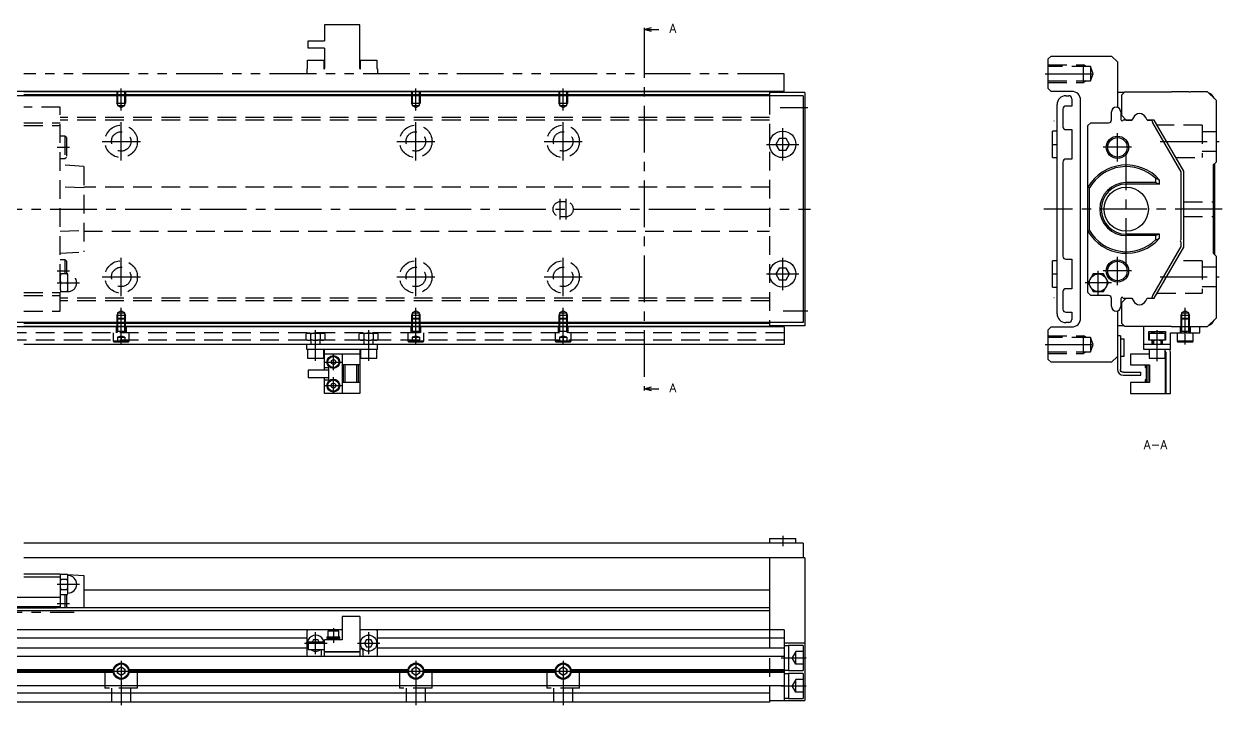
# Model space of a CAD drawing. Extents: x -4 to 927, y -8 to 240.
# Drawn here: x 520.3 to 926.9, y 9 to 240.3 of the extents above; entities that cross this region are included whole.
import ezdxf

# ---------------------------------------------------------------- set-up
doc = ezdxf.new("R2010")
doc.units = 0
doc.header["$LTSCALE"] = 0.5
for name, pattern in [('CENTER', [50.8, 31.75, -6.35, 6.35, -6.35]), ('DASHED', [19.05, 12.7, -6.35]), ('PHANTOM', [63.5, 31.75, -6.35, 6.35, -6.35, 6.35, -6.35])]:
    doc.linetypes.add(name, pattern=pattern)
for name, color, linetype in [('MSM_CENTER', 1, 'CENTER'), ('MSM_CONTINUOUS', 7, 'CONTINUOUS'), ('MSM_DASHED', 4, 'DASHED'), ('MSM_IMAGINARY', 6, 'PHANTOM'), ('MSM_NARROW', 5, 'CONTINUOUS'), ('MSM_PART_NUMBER', 7, 'CONTINUOUS')]:
    doc.layers.add(name, color=color, linetype=linetype)
doc.styles.get("Standard").update_dxf_attribs({"font": 'txt.shx', "height": 3, "bigfont": 'bigfont.shx'})

msp = doc.modelspace()

# ---------------------------------------------------------------- linework, layer by layer
at = {"layer": 'MSM_CENTER'}
for p, q in [((730.77, 237.89), (730.77, 116.86)), ((866.92, 223.38), (884.14, 223.38)), ((553.3, 210.87), (553.3, 218.38)), ((653.3, 210.87), (653.3, 218.38)), ((703.3, 210.87), (703.3, 218.38)), ((776.98, 211.88), (786.3, 211.88)), ((553.3, 193.88), (553.3, 206.88)), ((653.3, 193.88), (653.3, 206.88)), ((703.3, 193.88), (703.3, 206.88)), ((777.8, 193.88), (777.8, 204.88)), ((869.81, 207.38), (869.92, 207.38)), ((546.8, 200.38), (559.8, 200.38)), ((646.8, 200.38), (659.8, 200.38)), ((696.8, 200.38), (709.8, 200.38)), ((772.3, 199.38), (783.3, 199.38)), ((869.42, 199.38), (870.92, 199.38)), ((891.42, 193.58), (891.42, 203.18)), ((905.95, 200.38), (925.92, 200.38)), ((531.6, 198.38), (535.7, 198.38)), ((896.22, 198.38), (886.62, 198.38)), ((894.42, 158.48), (894.42, 196.28)), ((702.3, 173.88), (702.3, 180.88)), ((704.3, 173.88), (704.3, 180.88)), ((-4.2, 177.38), (787.3, 177.38)), ((926.92, 177.38), (866.42, 177.38)), ((553.3, 147.88), (553.3, 160.88)), ((653.3, 147.88), (653.3, 160.88)), ((703.3, 147.88), (703.3, 160.88)), ((777.8, 149.88), (777.8, 160.88)), ((891.42, 151.58), (891.42, 161.18)), ((531.6, 156.38), (535.7, 156.38)), ((772.3, 155.38), (783.3, 155.38)), ((869.42, 155.38), (870.92, 155.38)), ((884.92, 148.38), (884.92, 156.38)), ((896.22, 156.38), (886.62, 156.38)), ((531.6, 152.38), (539.2, 152.38)), ((546.8, 154.38), (559.8, 154.38)), ((646.8, 154.38), (659.8, 154.38)), ((696.8, 154.38), (709.8, 154.38)), ((889.38, 152.38), (880.46, 152.38)), ((905.95, 154.38), (925.92, 154.38)), ((869.81, 147.38), (869.92, 147.38)), ((553.3, 131.38), (553.3, 143.89)), ((653.3, 131.38), (653.3, 143.89)), ((703.3, 131.38), (703.3, 143.89)), ((777.98, 142.88), (786.3, 142.88)), ((914.41, 131.38), (914.41, 143.89)), ((619.3, 125.88), (619.3, 136.28)), ((637.3, 125.88), (637.3, 136.28)), ((904.92, 125.78), (904.92, 136.28)), ((866.92, 131.38), (884.14, 131.38)), ((625.3, 122.67), (625.3, 128.29)), ((622.49, 125.48), (628.11, 125.48)), ((625.3, 114.67), (625.3, 120.29)), ((622.49, 117.48), (628.11, 117.48)), ((777.8, 66.5), (777.8, 63)), ((531.6, 50), (539.2, 50)), ((531.6, 43.5), (535.7, 43.5)), ((-4.2, 40.5), (537.3, 40.5)), ((619.3, 26.25), (619.3, 33.75)), ((625.3, 35.1), (625.3, 30.1)), ((637.3, 26.25), (637.3, 33.75)), ((615.55, 30), (623.19, 30)), ((633.55, 30), (641.05, 30)), ((777.3, 25), (785.8, 25)), ((549.42, 20.5), (557.18, 20.5)), ((553.3, 24), (553.3, 9)), ((649.42, 20.5), (657.18, 20.5)), ((653.3, 24), (653.3, 9)), ((699.42, 20.5), (707.18, 20.5)), ((703.3, 24), (703.3, 9)), ((777.3, 15.5), (785.8, 15.5))]:
    msp.add_line(p, q, dxfattribs=at)
at = {"layer": 'MSM_CONTINUOUS'}
for p, q in [((730.77, 238.39), (733.27, 239.06)), ((730.77, 238.89), (730.77, 237.89)), ((730.77, 238.39), (735.77, 238.39)), ((733.27, 237.72), (730.77, 238.39)), ((867.92, 228.38), (868.92, 229.38)), ((867.92, 218.38), (867.92, 228.38)), ((868.92, 229.38), (889.42, 229.38)), ((889.42, 229.38), (891.42, 227.38)), ((891.42, 227.38), (891.42, 211.91)), ((784.8, 215.88), (169.8, 215.88)), ((773.3, 217.38), (183.3, 217.38)), ((773.3, 217.18), (520.3, 217.18)), ((773.3, 216.18), (520.3, 216.18)), ((773.3, 217.38), (773.3, 215.88)), ((785.3, 216.98), (773.3, 216.98)), ((784.8, 215.88), (784.8, 138.88)), ((785.3, 216.98), (785.3, 137.78)), ((868.92, 217.38), (867.92, 218.38)), ((875.92, 217.38), (868.92, 217.38)), ((873.92, 215.88), (874.92, 215.88)), ((893.72, 216.98), (891.42, 216.98)), ((892.92, 216.18), (893.92, 217.18)), ((892.92, 209.13), (892.92, 216.18)), ((893.92, 217.18), (909.72, 217.18)), ((909.72, 217.18), (909.92, 217.38)), ((909.92, 217.38), (915.52, 217.38)), ((916.32, 217.38), (921.92, 217.38)), ((921.92, 217.38), (924.92, 214.38)), ((870.92, 141.88), (870.92, 212.88)), ((875.92, 212.38), (873.92, 212.38)), ((875.92, 214.88), (875.92, 212.38)), ((878.92, 140.38), (878.92, 214.38)), ((924.92, 214.38), (924.92, 193.38)), ((872.92, 211.38), (872.92, 205.38)), ((889.42, 207.73), (889.42, 210.43)), ((892.52, 210.43), (892.52, 208.13)), ((894.42, 207.63), (892.92, 209.13)), ((893.72, 207.68), (894.37, 207.68)), ((894.37, 207.68), (894.42, 207.63)), ((894.37, 207.68), (894.42, 207.63)), ((894.42, 207.63), (896.31, 207.63)), ((896.31, 207.63), (894.42, 207.63)), ((896.82, 208.52), (896.31, 207.63)), ((901.53, 207.63), (901.02, 208.52)), ((903.92, 207.63), (901.53, 207.63)), ((901.53, 207.63), (902.79, 207.63)), ((913.92, 190.3), (903.92, 207.63)), ((869.42, 194.88), (869.42, 203.88)), ((870.92, 203.88), (869.42, 203.88)), ((873.92, 204.38), (875.92, 204.38)), ((875.92, 204.38), (875.92, 194.38)), ((881.42, 205.73), (882.42, 206.73)), ((881.42, 149.03), (881.42, 205.73)), ((882.42, 206.73), (888.42, 206.73)), ((903.31, 206.88), (903.31, 206.68)), ((903.31, 206.68), (912.92, 190.04)), ((776.65, 201.38), (775.49, 199.38)), ((775.49, 199.38), (776.65, 197.38)), ((778.95, 201.38), (776.65, 201.38)), ((780.11, 199.38), (778.95, 201.38)), ((778.95, 197.38), (780.11, 199.38)), ((776.65, 197.38), (778.95, 197.38)), ((869.42, 194.88), (870.92, 194.88)), ((872.92, 193.38), (872.92, 161.38)), ((875.92, 194.38), (873.92, 194.38)), ((924.92, 193.38), (923.92, 192.38)), ((923.92, 192.38), (923.92, 162.38)), ((924.42, 161.88), (924.42, 192.88)), ((904.48, 186.38), (904.48, 187.74)), ((905.7, 185.88), (905.7, 187.26)), ((912.92, 190.04), (912.92, 167.03)), ((913.92, 164.45), (913.92, 190.3)), ((881.92, 184.61), (881.42, 184.86)), ((881.92, 170.14), (881.92, 184.61)), ((904.48, 186.38), (894.42, 186.38)), ((905.7, 185.88), (894.42, 185.88)), ((904.48, 186.38), (905.7, 185.88)), ((881.42, 169.89), (881.92, 170.14)), ((905.7, 168.88), (894.42, 168.88)), ((904.48, 168.38), (894.42, 168.38)), ((905.7, 168.88), (904.48, 168.38)), ((904.48, 167.01), (904.48, 168.38)), ((905.7, 167.49), (905.7, 168.88)), ((912.92, 164.71), (903.31, 148.08)), ((903.92, 147.13), (913.92, 164.45)), ((912.92, 166.23), (912.92, 164.71)), ((869.42, 150.88), (869.42, 159.88)), ((870.92, 159.88), (869.42, 159.88)), ((873.92, 160.38), (875.92, 160.38)), ((875.92, 160.38), (875.92, 150.38)), ((923.92, 162.38), (924.92, 161.38)), ((924.92, 161.38), (924.92, 140.38)), ((776.65, 157.38), (775.49, 155.38)), ((775.49, 155.38), (776.65, 153.38)), ((778.95, 157.38), (776.65, 157.38)), ((780.11, 155.38), (778.95, 157.38)), ((778.95, 153.38), (780.11, 155.38)), ((883.19, 155.38), (881.46, 152.38)), ((886.65, 155.38), (883.19, 155.38)), ((888.38, 152.38), (886.65, 155.38)), ((776.65, 153.38), (778.95, 153.38)), ((869.42, 150.88), (870.92, 150.88)), ((881.46, 152.38), (883.19, 149.38)), ((886.65, 149.38), (888.38, 152.38)), ((872.92, 149.38), (872.92, 143.38)), ((875.92, 150.38), (873.92, 150.38)), ((882.42, 148.03), (881.42, 149.03)), ((888.42, 148.03), (882.42, 148.03)), ((883.19, 149.38), (886.65, 149.38)), ((889.42, 144.33), (889.42, 147.03)), ((892.52, 146.63), (892.52, 144.33)), ((892.92, 145.63), (894.42, 147.13)), ((894.37, 147.08), (893.72, 147.08)), ((894.42, 147.13), (896.31, 147.13)), ((896.31, 147.13), (896.82, 146.23)), ((901.02, 146.23), (901.53, 147.13)), ((901.53, 147.13), (903.92, 147.13)), ((903.31, 148.08), (903.31, 147.88)), ((873.92, 142.38), (875.92, 142.38)), ((875.92, 142.38), (875.92, 139.88)), ((891.42, 142.84), (891.42, 127.38)), ((892.92, 138.58), (892.92, 145.63)), ((784.8, 138.88), (169.8, 138.88)), ((773.3, 138.58), (520.3, 138.58)), ((773.3, 138.88), (773.3, 137.38)), ((874.92, 138.88), (873.92, 138.88)), ((893.92, 137.58), (892.92, 138.58)), ((924.92, 140.38), (921.92, 137.38)), ((778.3, 137.38), (178.3, 137.38)), ((773.3, 137.58), (520.3, 137.58)), ((785.3, 137.78), (773.3, 137.78)), ((778.3, 137.38), (778.3, 131.38)), ((867.92, 136.38), (868.92, 137.38)), ((867.92, 126.38), (867.92, 136.38)), ((868.92, 137.38), (875.92, 137.38)), ((893.72, 137.78), (891.42, 137.78)), ((892.42, 134.38), (891.42, 134.38)), ((892.42, 134.38), (892.42, 122.98)), ((909.72, 137.58), (893.92, 137.58)), ((900.42, 129.78), (900.42, 137.38)), ((902.07, 135.88), (907.77, 135.88)), ((902.07, 132.88), (902.07, 135.88)), ((902.17, 135.28), (907.67, 135.28)), ((902.17, 135.28), (902.17, 132.88)), ((904.92, 133.12), (904.92, 135.03)), ((907.67, 132.88), (907.67, 135.28)), ((907.77, 135.88), (907.77, 132.88)), ((909.42, 129.78), (909.42, 135.38)), ((909.42, 135.38), (913.92, 135.38)), ((909.92, 137.38), (909.72, 137.58)), ((921.92, 137.38), (909.92, 137.38)), ((911.67, 135.38), (911.67, 132.68)), ((913.92, 135.38), (914.42, 135.88)), ((914.42, 135.88), (914.92, 135.38)), ((914.92, 135.38), (919.42, 135.38)), ((917.17, 132.68), (917.17, 135.38)), ((919.42, 135.38), (919.42, 137.38)), ((778.3, 131.38), (520.3, 131.38)), ((616.3, 129.78), (616.3, 131.38)), ((640.3, 129.78), (640.3, 131.38)), ((892.42, 133.38), (893.72, 133.38)), ((893.72, 127.38), (893.72, 133.38)), ((909.42, 131.38), (900.42, 131.38)), ((907.77, 132.88), (902.07, 132.88)), ((903.22, 131.38), (903.22, 132.88)), ((903.42, 132.88), (903.42, 131.38)), ((906.42, 131.38), (906.42, 132.88)), ((906.62, 132.88), (906.62, 131.38)), ((911.67, 132.68), (917.17, 132.68)), ((911.67, 132.68), (911.84, 132.38)), ((911.84, 132.38), (917, 132.38)), ((917, 132.38), (917.17, 132.68)), ((640.3, 129.78), (616.3, 129.78)), ((616.55, 129.78), (616.55, 126.78)), ((616.55, 126.78), (622.05, 126.78)), ((622.05, 126.78), (622.05, 129.78)), ((622.3, 122.73), (622.3, 129.64)), ((634.3, 128.18), (622.3, 128.18)), ((625.3, 126.34), (624.55, 125.91)), ((626.05, 125.91), (625.3, 126.34)), ((628.3, 128.18), (628.3, 114.78)), ((634.3, 129.64), (634.3, 114.78)), ((634.55, 129.78), (634.55, 126.78)), ((634.55, 126.78), (640.05, 126.78)), ((640.05, 126.78), (640.05, 129.78)), ((868.92, 125.38), (867.92, 126.38)), ((891.42, 127.38), (889.42, 125.38)), ((891.42, 127.38), (891.42, 122.98)), ((893.72, 127.38), (892.42, 127.38)), ((902.17, 128.18), (895.82, 128.18)), ((895.82, 128.18), (895.82, 124.48)), ((909.42, 129.78), (900.42, 129.78)), ((902.17, 129.78), (902.17, 126.78)), ((902.17, 126.78), (907.67, 126.78)), ((907.67, 126.78), (907.67, 129.78)), ((907.77, 128.18), (907.67, 128.18)), ((907.77, 114.78), (907.77, 128.18)), ((907.77, 128.13), (907.82, 128.13)), ((907.82, 128.78), (907.82, 114.78)), ((909.42, 114.78), (909.42, 128.78)), ((616.8, 122.73), (616.8, 120.23)), ((623.8, 122.73), (616.8, 122.73)), ((623.8, 123.48), (622.3, 123.48)), ((623.8, 119.48), (623.8, 123.48)), ((624.55, 125.91), (624.55, 125.04)), ((624.55, 125.04), (625.3, 124.61)), ((625.3, 124.61), (626.05, 125.04)), ((626.05, 125.91), (626.05, 125.04)), ((634.3, 124.48), (628.3, 124.48)), ((628.8, 118.48), (628.8, 124.48)), ((629.3, 118.48), (629.3, 124.48)), ((633.3, 118.48), (633.3, 124.48)), ((633.8, 118.48), (633.8, 124.48)), ((889.42, 125.38), (868.92, 125.38)), ((895.82, 124.48), (902.32, 124.48)), ((900.82, 124.48), (900.82, 123.58)), ((900.82, 123.58), (901.32, 123.58)), ((901.32, 118.48), (901.32, 124.48)), ((901.82, 118.48), (901.82, 124.48)), ((902.32, 124.48), (902.32, 118.48)), ((616.8, 120.23), (623.8, 120.23)), ((622.3, 114.78), (622.3, 120.23)), ((622.3, 119.48), (623.8, 119.48)), ((625.3, 118.34), (624.55, 117.91)), ((626.05, 117.91), (625.3, 118.34)), ((634.3, 118.48), (628.3, 118.48)), ((893.42, 121.98), (899.32, 121.98)), ((893.42, 120.98), (899.32, 120.98)), ((895.82, 118.48), (895.82, 114.78)), ((902.32, 118.48), (895.82, 118.48)), ((899.32, 120.98), (899.32, 121.98)), ((900.82, 119.38), (900.82, 118.48)), ((901.32, 119.38), (900.82, 119.38)), ((634.3, 114.78), (622.3, 114.78)), ((624.55, 117.91), (624.55, 117.04)), ((624.55, 117.04), (625.3, 116.61)), ((625.3, 116.61), (626.05, 117.04)), ((626.05, 117.91), (626.05, 117.04)), ((730.77, 116.36), (733.27, 117.03)), ((730.77, 116.86), (730.77, 115.86)), ((730.77, 116.36), (735.77, 116.36)), ((733.27, 115.69), (730.77, 116.36)), ((895.82, 114.78), (907.77, 114.78)), ((907.77, 114.83), (907.82, 114.83)), ((907.82, 114.78), (909.42, 114.78)), ((773.3, 65.5), (773.3, 64)), ((773.3, 65.5), (782.3, 65.5)), ((782.3, 64), (782.3, 65.5)), ((784.8, 64), (520.3, 64)), ((784.8, 64), (784.8, 59)), ((785.3, 59), (520.3, 59)), ((773.3, 59), (773.3, 34.5)), ((785.3, 59), (785.3, 10.5)), ((520.3, 53.5), (532.6, 53.5)), ((532.6, 53.5), (533.17, 53.46)), ((532.6, 53.5), (532.6, 42)), ((532.72, 53.46), (532.6, 53)), ((532.72, 53.46), (535.08, 53.46)), ((535.2, 53), (535.08, 53.46)), ((535.11, 53.34), (540.6, 53)), ((535.2, 47), (535.2, 53)), ((540.6, 53), (540.6, 42)), ((520.3, 52.5), (532.6, 52.5)), ((532.61, 52.41), (532.6, 52.6)), ((532.72, 51.73), (535.08, 51.73)), ((532.6, 45.5), (427, 45.5)), ((531.3, 45.5), (428.3, 45.5)), ((532.6, 47), (532.72, 46.54)), ((532.72, 48.27), (535.08, 48.27)), ((532.72, 46.54), (535.08, 46.54)), ((534.2, 46.54), (534.2, 42)), ((534.7, 46.54), (534.7, 42)), ((535.08, 46.54), (535.2, 47)), ((773.3, 48), (540.6, 48)), ((531.3, 42.4), (487.3, 42.4)), ((532.6, 42.4), (487.3, 42.4)), ((487.3, 42), (531.3, 42)), ((773.3, 42), (487.3, 42)), ((773.3, 41), (487.3, 41)), ((634.3, 39.1), (628.3, 39.1)), ((628.3, 39.1), (628.3, 31.1)), ((634.3, 39.1), (634.3, 25.5)), ((628.3, 34.5), (484.3, 34.5)), ((616.3, 34), (616.3, 26)), ((623.4, 34.1), (623.4, 32.1)), ((627.2, 34.1), (623.4, 34.1)), ((627.2, 32.1), (627.2, 34.1)), ((778.3, 34.5), (634.3, 34.5)), ((640.3, 26), (640.3, 34)), ((778.3, 34.5), (778.3, 10.5)), ((616.3, 31.7), (490.3, 31.7)), ((616.3, 30.3), (616.12, 30)), ((616.12, 30), (616.3, 29.7)), ((622.3, 30.35), (616.8, 30.35)), ((616.8, 30.35), (616.8, 27.85)), ((618.58, 31.25), (618.06, 30.35)), ((618.58, 31.25), (620.02, 31.25)), ((620.54, 30.35), (620.02, 31.25)), ((628.3, 31.1), (622.3, 31.1)), ((622.3, 25.5), (622.3, 31.1)), ((623.1, 32.1), (623.1, 31.6)), ((627.5, 32.1), (623.1, 32.1)), ((627.5, 31.6), (623.1, 31.6)), ((623.3, 31.6), (623.3, 31.1)), ((627.3, 31.1), (627.3, 31.6)), ((627.5, 31.6), (627.5, 32.1)), ((636.58, 31.25), (635.86, 30)), ((635.86, 30), (636.58, 28.75)), ((636.58, 31.25), (638.02, 31.25)), ((636.58, 28.75), (638.02, 28.75)), ((638.74, 30), (638.02, 31.25)), ((638.02, 28.75), (638.74, 30)), ((778.3, 31.7), (640.3, 31.7)), ((640.48, 30), (640.3, 30.3)), ((640.3, 29.7), (640.48, 30)), ((785.3, 30), (778.3, 30)), ((779.8, 29.15), (778.3, 29.15)), ((784.8, 29.25), (779.8, 29.25)), ((779.8, 29.25), (779.8, 20.75)), ((784.8, 29.25), (784.8, 20.75)), ((778.3, 25.5), (178.3, 25.5)), ((616.3, 28.3), (490.3, 28.3)), ((616.8, 27.85), (622.3, 27.85)), ((621.3, 26), (621.3, 27.6)), ((622.3, 27.15), (634.3, 27.15)), ((622.3, 27.1), (634.3, 27.1)), ((622.35, 27.15), (622.35, 27.1)), ((634.25, 27.15), (634.25, 27.1)), ((635.3, 27.6), (635.3, 26)), ((778.3, 28.3), (640.3, 28.3)), ((550.6, 21), (456, 21)), ((550.55, 20.5), (456.05, 20.5)), ((552.05, 21.22), (553.3, 21.94)), ((552.05, 19.78), (552.05, 21.22)), ((553.3, 21.94), (554.55, 21.22)), ((554.55, 21.22), (554.55, 19.78)), ((650.6, 21), (556, 21)), ((650.55, 20.5), (556.05, 20.5)), ((652.05, 21.22), (653.3, 21.94)), ((652.05, 19.78), (652.05, 21.22)), ((653.3, 21.94), (654.55, 21.22)), ((654.55, 21.22), (654.55, 19.78)), ((700.6, 21), (656, 21)), ((700.55, 20.5), (656.05, 20.5)), ((702.05, 21.22), (703.3, 21.94)), ((702.05, 19.78), (702.05, 21.22)), ((703.3, 21.94), (704.55, 21.22)), ((704.55, 21.22), (704.55, 19.78)), ((778.3, 21), (706, 21)), ((778.3, 20.5), (706.05, 20.5)), ((778.3, 20.85), (779.8, 20.85)), ((779.8, 20.75), (784.8, 20.75)), ((550.6, 20), (456, 20)), ((553.3, 19.06), (552.05, 19.78)), ((554.55, 19.78), (553.3, 19.06)), ((650.6, 20), (556, 20)), ((653.3, 19.06), (652.05, 19.78)), ((654.55, 19.78), (653.3, 19.06)), ((700.6, 20), (656, 20)), ((703.3, 19.06), (702.05, 19.78)), ((704.55, 19.78), (703.3, 19.06)), ((778.3, 20), (706, 20)), ((779.8, 19.65), (778.3, 19.65)), ((784.8, 19.75), (779.8, 19.75)), ((779.8, 19.75), (779.8, 11.25)), ((784.8, 19.75), (784.8, 11.25)), ((778.3, 15.5), (178.3, 15.5)), ((773.3, 13), (183.3, 13)), ((773.3, 15.5), (773.3, 10)), ((773.3, 10), (183.3, 10)), ((773.3, 10.5), (785.3, 10.5)), ((778.3, 11.35), (779.8, 11.35)), ((779.8, 11.25), (784.8, 11.25))]:
    msp.add_line(p, q, dxfattribs=at)
for centre, radius in [((777.8, 199.38), 4.5), ((891.42, 198.38), 3.8), ((891.42, 198.38), 3.3), ((894.42, 177.38), 7.5), ((777.8, 155.38), 4.5), ((891.42, 156.38), 3.8), ((891.42, 156.38), 3.3), ((884.92, 152.38), 3), ((625.3, 125.48), 2.2), ((625.3, 125.48), 1.9), ((625.3, 117.48), 2.2), ((625.3, 117.48), 1.9), ((637.3, 30), 2.75), ((553.3, 20.5), 2.75), ((553.3, 20.5), 2.45), ((553.3, 20.5), 1.25), ((653.3, 20.5), 2.75), ((653.3, 20.5), 2.45), ((653.3, 20.5), 1.25), ((703.3, 20.5), 2.75), ((703.3, 20.5), 2.45), ((703.3, 20.5), 1.25)]:
    msp.add_circle(centre, radius, dxfattribs=at)
for centre, radius, start, end in [((873.92, 212.88), 3, 90, 180), ((874.92, 214.88), 1, 0, 90), ((875.92, 214.38), 3, 0, 90), ((915.92, 217.68), 0.5, 216.8699, 323.1301), ((921.42, 213.98), 3, 21.8151, 68.1849), ((873.92, 211.38), 1, 90, 180), ((890.97, 210.43), 1.55, 0, 180), ((888.42, 207.73), 1, 270, 0), ((893.52, 208.13), 1, 180, 239.9081), ((893.72, 206.88), 0.8, 90, 151.2511), ((899.07, 207.22), 2.6, 93.4107, 150), ((898.76, 207.22), 2.6, 30, 86.5893), ((902.51, 206.88), 0.8, 0, 69.6276), ((873.92, 205.38), 1, 180, 270), ((873.92, 193.38), 1, 90, 180), ((894.42, 177.38), 15, 41.2361, 150.0736), ((894.42, 177.38), 14.44, 45.8486, 149.949), ((900.27, 175.08), 13.33, 65.9851, 71.6163), ((894.42, 177.38), 9, 90, 270), ((894.42, 177.38), 8.5, 90, 270), ((894.42, 177.38), 15, 209.9264, 318.7639), ((894.42, 177.38), 14.44, 210.051, 314.1514), ((900.3, 179.6), 13.26, 288.3686, 294.03), ((913.22, 166.63), 0.5, 126.8699, 233.1301), ((873.92, 161.38), 1, 180, 270), ((873.92, 149.38), 1, 90, 180), ((888.42, 147.03), 1, 0, 90), ((893.52, 146.63), 1, 120.0919, 180), ((893.72, 147.88), 0.8, 208.7489, 270), ((902.51, 147.88), 0.8, 290.3641, 0), ((873.92, 143.38), 1, 180, 270), ((890.97, 144.33), 1.55, 180, 0), ((899.07, 147.53), 2.6, 210, 266.5893), ((898.76, 147.53), 2.6, 273.4107, 330), ((873.92, 141.88), 3, 180, 270), ((874.92, 139.88), 1, 270, 0), ((875.92, 140.38), 3, 270, 0), ((921.42, 140.78), 3, 291.8137, 338.1863), ((903.54, 131.3), 3.98, 69.7735, 110.2265), ((906.29, 131.3), 3.98, 69.7735, 110.2265), ((903.54, 136.85), 3.98, 249.7735, 290.2265), ((906.29, 136.85), 3.98, 249.7735, 290.2265), ((622.05, 129.24), 0.531, 67.7887, 89.707), ((622.2, 129.65), 0.0991, 355.8281, 61.8151), ((634.4, 129.65), 0.0991, 118.1849, 184.1719), ((634.55, 129.24), 0.531, 90.293, 112.2113), ((906.82, 128.78), 1, 0, 31.7883), ((906.82, 128.78), 2.6, 0, 22.6199), ((893.42, 122.98), 2, 180, 270), ((535.91, 52.57), 3.31, 164.2277, 179.4294), ((531.89, 52.56), 3.31, 0.5738, 15.7691), ((535.2, 50), 3, 270, 90), ((535.91, 52.63), 3.31, 180.5738, 195.7691), ((545.49, 49.95), 12.89, 172.0306, 179.7562), ((546.06, 50.1), 13.46, 180.407, 187.8062), ((531.89, 52.63), 3.31, 344.2277, 359.4294), ((522.31, 49.94), 12.89, 0.2452, 7.968), ((521.74, 50.1), 13.46, 352.1938, 359.593), ((535.91, 47.37), 3.31, 164.2277, 179.4294), ((535.91, 47.44), 3.31, 180.5738, 195.7691), ((531.89, 47.37), 3.31, 0.5738, 15.7691), ((531.89, 47.43), 3.31, 344.2277, 359.4294), ((616.8, 34), 0.5, 90, 180), ((619.3, 30), 2.75, 7.312, 204.62), ((639.8, 34), 0.5, 0, 90), ((616.8, 26), 0.5, 180, 270), ((619.3, 30), 2.75, 231.4273, 308.5727), ((620.8, 26), 0.5, 270, 0), ((621.8, 27.6), 0.5, 150, 180), ((621.78, 27.59), 0.517, 4.3661, 29.8325), ((634.8, 27.6), 0.5, 0, 180), ((635.8, 26), 0.5, 180, 270), ((639.8, 26), 0.5, 270, 0)]:
    msp.add_arc(centre, radius, start, end, dxfattribs=at)
at = {"layer": 'MSM_CONTINUOUS', "extrusion": (0, 0, -1)}
msp.add_arc((-893.42, 122.98), 1, 270, 0, dxfattribs=at)
at = {"layer": 'MSM_DASHED'}
for p, q in [((867.92, 226.38), (879.92, 226.38)), ((882.32, 225.83), (867.92, 225.83)), ((879.92, 220.38), (879.92, 226.38)), ((880.86, 225.83), (879.92, 226.38)), ((883.14, 223.38), (882.32, 225.83)), ((882.32, 225.83), (882.32, 220.92)), ((867.92, 220.92), (882.32, 220.92)), ((867.92, 220.38), (879.92, 220.38)), ((880.86, 220.92), (879.92, 220.38)), ((882.32, 220.92), (883.14, 223.38)), ((551.8, 217.38), (551.8, 213.38)), ((552.07, 217.38), (552.07, 212.58)), ((554.53, 212.58), (554.53, 217.38)), ((554.8, 217.38), (554.8, 213.38)), ((651.8, 217.38), (651.8, 213.38)), ((652.07, 217.38), (652.07, 212.58)), ((654.53, 212.58), (654.53, 217.38)), ((654.8, 217.38), (654.8, 213.38)), ((701.8, 217.38), (701.8, 213.38)), ((702.07, 217.38), (702.07, 212.58)), ((704.53, 212.58), (704.53, 217.38)), ((704.8, 217.38), (704.8, 213.38)), ((773.3, 215.88), (773.3, 138.88)), ((532.6, 211.98), (520.3, 211.98)), ((532.6, 142.78), (532.6, 211.98)), ((551.8, 213.38), (554.8, 213.38)), ((552.07, 212.91), (551.8, 213.38)), ((552.07, 212.58), (554.53, 212.58)), ((552.07, 212.58), (553.3, 211.87)), ((553.3, 211.87), (554.53, 212.58)), ((554.53, 212.91), (554.8, 213.38)), ((651.8, 213.38), (654.8, 213.38)), ((652.07, 212.91), (651.8, 213.38)), ((652.07, 212.58), (654.53, 212.58)), ((652.07, 212.58), (653.3, 211.87)), ((653.3, 211.87), (654.53, 212.58)), ((654.53, 212.91), (654.8, 213.38)), ((701.8, 213.38), (704.8, 213.38)), ((702.07, 212.91), (701.8, 213.38)), ((702.07, 212.58), (704.53, 212.58)), ((702.07, 212.58), (703.3, 211.87)), ((703.3, 211.87), (704.53, 212.58)), ((704.53, 212.91), (704.8, 213.38)), ((773.3, 208.52), (532.6, 208.52)), ((773.3, 207.63), (532.6, 207.63)), ((520.3, 206.73), (532.6, 206.73)), ((520.3, 205.73), (532.6, 205.73)), ((920.22, 205.88), (904.93, 205.88)), ((920.22, 205.88), (920.22, 194.88)), ((924.92, 203.68), (920.22, 203.68)), ((534.2, 202.18), (532.6, 202.18)), ((534.7, 201.68), (534.2, 202.18)), ((534.2, 202.18), (534.2, 194.58)), ((534.7, 201.68), (534.7, 195.08)), ((920.22, 197.08), (924.92, 197.08)), ((532.6, 194.58), (534.2, 194.58)), ((540.6, 191.82), (532.6, 192.38)), ((534.2, 194.58), (534.7, 195.08)), ((540.6, 191.82), (540.6, 162.93)), ((911.28, 194.88), (920.22, 194.88)), ((540.6, 184.61), (532.6, 184.86)), ((773.3, 184.88), (540.6, 184.88)), ((704.3, 179.88), (702.3, 179.88)), ((913.92, 179.88), (923.92, 179.88)), ((702.3, 174.88), (704.3, 174.88)), ((913.92, 174.88), (923.92, 174.88)), ((532.6, 169.89), (540.6, 170.14)), ((540.6, 169.88), (773.3, 169.88)), ((532.6, 162.38), (540.6, 162.93)), ((534.2, 160.18), (532.6, 160.18)), ((534.2, 160.18), (534.2, 155.38)), ((534.7, 159.68), (534.2, 160.18)), ((534.7, 159.68), (534.7, 155.38)), ((920.22, 159.88), (911.28, 159.88)), ((920.22, 159.88), (920.22, 148.88)), ((535.2, 155.38), (532.6, 155.38)), ((535.2, 149.38), (535.2, 155.38)), ((924.92, 157.68), (920.22, 157.68)), ((920.22, 151.08), (924.92, 151.08)), ((520.3, 149.03), (532.6, 149.03)), ((520.3, 148.03), (532.6, 148.03)), ((532.6, 149.38), (535.2, 149.38)), ((773.3, 147.13), (532.6, 147.13)), ((904.93, 148.88), (920.22, 148.88)), ((520.3, 142.78), (532.6, 142.78)), ((773.3, 146.23), (532.6, 146.23)), ((553.3, 142.89), (552.07, 142.18)), ((554.53, 142.18), (553.3, 142.89)), ((653.3, 142.89), (652.07, 142.18)), ((654.53, 142.18), (653.3, 142.89)), ((703.3, 142.89), (702.07, 142.18)), ((704.53, 142.18), (703.3, 142.89)), ((914.41, 142.89), (913.18, 142.18)), ((915.64, 142.18), (914.41, 142.89)), ((552.07, 141.84), (551.8, 141.38)), ((551.8, 141.38), (551.8, 135.38)), ((551.8, 141.38), (554.8, 141.38)), ((552.07, 140.38), (551.8, 140.1)), ((551.8, 140.1), (554.8, 140.1)), ((552.07, 142.18), (552.07, 135.84)), ((552.07, 142.18), (554.53, 142.18)), ((552.07, 140.38), (554.53, 140.38)), ((554.53, 135.84), (554.53, 142.18)), ((554.53, 141.84), (554.8, 141.38)), ((554.8, 140.1), (554.53, 140.38)), ((554.8, 135.38), (554.8, 141.38)), ((652.07, 141.84), (651.8, 141.38)), ((651.8, 141.38), (651.8, 135.38)), ((651.8, 141.38), (654.8, 141.38)), ((652.07, 140.38), (651.8, 140.1)), ((651.8, 140.1), (654.8, 140.1)), ((652.07, 142.18), (652.07, 135.84)), ((652.07, 142.18), (654.53, 142.18)), ((652.07, 140.38), (654.53, 140.38)), ((654.53, 135.84), (654.53, 142.18)), ((654.53, 141.84), (654.8, 141.38)), ((654.8, 140.1), (654.53, 140.38)), ((654.8, 135.38), (654.8, 141.38)), ((702.07, 141.84), (701.8, 141.38)), ((701.8, 141.38), (701.8, 135.38)), ((701.8, 141.38), (704.8, 141.38)), ((702.07, 140.38), (701.8, 140.1)), ((701.8, 140.1), (704.8, 140.1)), ((702.07, 142.18), (702.07, 135.84)), ((702.07, 142.18), (704.53, 142.18)), ((702.07, 140.38), (704.53, 140.38)), ((704.53, 135.84), (704.53, 142.18)), ((704.53, 141.84), (704.8, 141.38)), ((704.8, 140.1), (704.53, 140.38)), ((704.8, 135.38), (704.8, 141.38)), ((913.18, 141.84), (912.91, 141.38)), ((912.91, 141.38), (912.91, 135.38)), ((912.91, 141.38), (915.91, 141.38)), ((913.18, 140.38), (912.91, 140.1)), ((912.91, 140.1), (915.91, 140.1)), ((913.18, 142.18), (913.18, 135.84)), ((913.18, 142.18), (915.64, 142.18)), ((913.18, 140.38), (915.64, 140.38)), ((915.64, 135.84), (915.64, 142.18)), ((915.64, 141.84), (915.91, 141.38)), ((915.91, 140.1), (915.64, 140.38)), ((915.91, 135.38), (915.91, 141.38)), ((778.3, 135.38), (178.3, 135.38)), ((550.55, 135.38), (550.55, 132.68)), ((551.55, 137.38), (551.55, 135.38)), ((554.8, 135.84), (551.8, 135.84)), ((552.07, 135.84), (551.8, 135.38)), ((553.3, 134.21), (552.05, 133.88)), ((554.55, 133.88), (553.3, 134.21)), ((554.53, 135.84), (554.8, 135.38)), ((555.05, 135.38), (555.05, 137.38)), ((556.05, 132.68), (556.05, 135.38)), ((616.55, 135.28), (616.12, 135.03)), ((616.12, 133.12), (616.12, 135.03)), ((616.55, 135.28), (622.05, 135.28)), ((617.71, 133.12), (617.71, 135.03)), ((620.89, 133.12), (620.89, 135.03)), ((622.48, 135.03), (622.05, 135.28)), ((622.48, 133.12), (622.48, 135.03)), ((634.55, 135.28), (634.12, 135.03)), ((634.12, 133.12), (634.12, 135.03)), ((634.55, 135.28), (640.05, 135.28)), ((635.71, 133.12), (635.71, 135.03)), ((638.89, 133.12), (638.89, 135.03)), ((640.48, 135.03), (640.05, 135.28)), ((640.48, 133.12), (640.48, 135.03)), ((650.55, 135.38), (650.55, 132.68)), ((651.55, 137.38), (651.55, 135.38)), ((654.8, 135.84), (651.8, 135.84)), ((652.07, 135.84), (651.8, 135.38)), ((653.3, 134.21), (652.05, 133.88)), ((654.55, 133.88), (653.3, 134.21)), ((654.53, 135.84), (654.8, 135.38)), ((655.05, 135.38), (655.05, 137.38)), ((656.05, 132.68), (656.05, 135.38)), ((700.55, 135.38), (700.55, 132.68)), ((701.55, 137.38), (701.55, 135.38)), ((704.8, 135.84), (701.8, 135.84)), ((702.07, 135.84), (701.8, 135.38)), ((703.3, 134.21), (702.05, 133.88)), ((704.55, 133.88), (703.3, 134.21)), ((704.53, 135.84), (704.8, 135.38)), ((705.05, 135.38), (705.05, 137.38)), ((706.05, 132.68), (706.05, 135.38)), ((867.92, 134.38), (879.92, 134.38)), ((879.92, 128.38), (879.92, 134.38)), ((880.86, 133.83), (879.92, 134.38)), ((912.66, 137.38), (912.66, 135.38)), ((912.91, 135.38), (913.18, 135.84)), ((915.92, 135.84), (912.92, 135.84)), ((915.91, 135.38), (915.64, 135.84)), ((916.16, 135.38), (916.16, 137.38)), ((778.3, 132.88), (178.3, 132.88)), ((550.55, 132.68), (550.85, 132.38)), ((550.55, 132.68), (556.05, 132.68)), ((550.85, 132.38), (555.75, 132.38)), ((552.05, 133.88), (552.05, 132.38)), ((552.05, 133.88), (554.55, 133.88)), ((553.3, 133.88), (553.3, 132.38)), ((554.55, 133.88), (554.55, 132.38)), ((555.75, 132.38), (556.05, 132.68)), ((616.12, 133.12), (616.55, 132.88)), ((617.8, 131.38), (617.8, 132.88)), ((620.8, 131.38), (620.8, 132.88)), ((622.05, 132.88), (622.48, 133.12)), ((634.12, 133.12), (634.55, 132.88)), ((635.8, 131.38), (635.8, 132.88)), ((638.8, 131.38), (638.8, 132.88)), ((640.05, 132.88), (640.48, 133.12)), ((650.55, 132.68), (650.85, 132.38)), ((650.55, 132.68), (656.05, 132.68)), ((650.85, 132.38), (655.75, 132.38)), ((652.05, 133.88), (652.05, 132.38)), ((652.05, 133.88), (654.55, 133.88)), ((653.3, 133.88), (653.3, 132.38)), ((654.55, 133.88), (654.55, 132.38)), ((655.75, 132.38), (656.05, 132.68)), ((700.55, 132.68), (700.85, 132.38)), ((700.55, 132.68), (706.05, 132.68)), ((700.85, 132.38), (705.75, 132.38)), ((702.05, 133.88), (702.05, 132.38)), ((702.05, 133.88), (704.55, 133.88)), ((703.3, 133.88), (703.3, 132.38)), ((704.55, 133.88), (704.55, 132.38)), ((705.75, 132.38), (706.05, 132.68)), ((882.32, 133.83), (867.92, 133.83)), ((883.14, 131.38), (882.32, 133.83)), ((882.32, 133.83), (882.32, 128.92)), ((882.32, 128.92), (883.14, 131.38)), ((867.92, 128.92), (882.32, 128.92)), ((867.92, 128.38), (879.92, 128.38)), ((880.86, 128.92), (879.92, 128.38)), ((773.3, 34.5), (773.3, 15.5)), ((782.3, 27.13), (781.07, 25)), ((782.3, 22.88), (781.07, 25)), ((782.3, 22.88), (782.3, 27.13)), ((784.8, 27.13), (782.3, 27.13)), ((782.3, 25), (784.8, 25)), ((547.8, 21), (547.8, 14.7)), ((558.8, 14.7), (558.8, 21)), ((647.8, 21), (647.8, 14.7)), ((658.8, 14.7), (658.8, 21)), ((697.8, 21), (697.8, 14.7)), ((708.8, 14.7), (708.8, 21)), ((784.8, 22.88), (782.3, 22.88)), ((782.3, 17.63), (781.07, 15.5)), ((782.3, 13.38), (782.3, 17.63)), ((784.8, 17.63), (782.3, 17.63)), ((558.8, 14.7), (547.8, 14.7)), ((550, 14.7), (550, 10)), ((556.6, 10), (556.6, 14.7)), ((658.8, 14.7), (647.8, 14.7)), ((650, 14.7), (650, 10)), ((656.6, 10), (656.6, 14.7)), ((708.8, 14.7), (697.8, 14.7)), ((700, 14.7), (700, 10)), ((706.6, 10), (706.6, 14.7)), ((782.3, 13.38), (781.07, 15.5)), ((782.3, 15.5), (784.8, 15.5)), ((784.8, 13.38), (782.3, 13.38))]:
    msp.add_line(p, q, dxfattribs=at)
for centre, radius in [((553.3, 200.38), 5.5), ((553.3, 200.38), 3.3), ((653.3, 200.38), 5.5), ((653.3, 200.38), 3.3), ((703.3, 200.38), 5.5), ((703.3, 200.38), 3.3), ((553.3, 154.38), 5.5), ((653.3, 154.38), 5.5), ((703.3, 154.38), 5.5), ((553.3, 154.38), 3.3), ((653.3, 154.38), 3.3), ((703.3, 154.38), 3.3)]:
    msp.add_circle(centre, radius, dxfattribs=at)
for centre, radius, start, end in [((702.3, 177.38), 2.5, 90, 270), ((704.3, 177.38), 2.5, 270, 90), ((542.29, 153.83), 9.69, 170.8086, 179.713), ((525.5, 153.83), 9.7, 0.2886, 9.1898), ((535.2, 152.38), 3, 270, 90), ((542.3, 153.92), 9.7, 180.2886, 189.1898), ((542.29, 150.83), 9.69, 170.8086, 179.713), ((542.3, 150.92), 9.7, 180.2886, 189.1898), ((525.51, 153.92), 9.69, 350.8086, 359.713), ((525.5, 150.83), 9.7, 0.2886, 9.1898), ((525.51, 150.92), 9.69, 350.8086, 359.713), ((616.92, 133.87), 1.41, 55.6665, 115.6665), ((619.3, 130.02), 5.25, 72.412, 107.588), ((621.68, 133.87), 1.41, 64.3335, 124.3335), ((634.92, 133.87), 1.41, 55.6665, 115.6665), ((637.3, 130.02), 5.25, 72.412, 107.588), ((639.68, 133.87), 1.41, 64.3335, 124.3335), ((616.92, 134.28), 1.41, 244.3335, 304.3335), ((619.3, 138.13), 5.25, 252.412, 287.588), ((621.68, 134.28), 1.41, 235.6665, 295.6665), ((634.92, 134.28), 1.41, 244.3335, 304.3335), ((637.3, 138.13), 5.25, 252.412, 287.588), ((639.68, 134.28), 1.41, 235.6665, 295.6665)]:
    msp.add_arc(centre, radius, start, end, dxfattribs=at)
at = {"layer": 'MSM_IMAGINARY'}
for p, q in [((622.3, 239.98), (622.3, 234.53)), ((634.3, 239.98), (622.3, 239.98)), ((634.3, 225.11), (634.3, 239.98)), ((616.8, 232.03), (616.8, 234.53)), ((616.8, 234.53), (622.3, 234.53)), ((622.3, 232.03), (616.8, 232.03)), ((622.3, 232.03), (622.3, 225.11)), ((616.55, 227.98), (622.05, 227.98)), ((616.55, 224.98), (616.55, 227.98)), ((622.05, 227.98), (622.05, 224.98)), ((634.55, 227.98), (640.05, 227.98)), ((634.55, 224.98), (634.55, 227.98)), ((640.05, 227.98), (640.05, 224.98)), ((616.3, 224.98), (616.3, 223.38)), ((616.55, 224.98), (616.3, 224.98)), ((640.3, 224.98), (640.05, 224.98)), ((640.3, 224.98), (640.3, 223.38)), ((778.3, 223.38), (520.3, 223.38)), ((778.3, 217.38), (778.3, 223.38)), ((778.3, 217.38), (773.3, 217.38))]:
    msp.add_line(p, q, dxfattribs=at)
for centre, radius, start, end in [((622.06, 225.45), 0.475, 268.452, 292.8578), ((622.2, 225.1), 0.0991, 298.1849, 4.1719), ((634.4, 225.1), 0.0991, 175.8281, 241.8151), ((634.54, 225.45), 0.475, 247.1422, 271.548)]:
    msp.add_arc(centre, radius, start, end, dxfattribs=at)
at = {"layer": 'MSM_NARROW'}
for p, q in [((903.69, 132.88), (903.69, 131.38)), ((906.15, 132.88), (906.15, 131.38))]:
    msp.add_line(p, q, dxfattribs=at)

# ---------------------------------------------------------------- texts
at = {"layer": 'MSM_PART_NUMBER'}
for s, p in [('A', (739.38, 237.26)), ('A', (739.38, 115.23)), ('A-A', (900.36, 95.91))]:
    msp.add_text(s, height=3, dxfattribs=at).set_placement(p)

doc.saveas('drawing.dxf')
